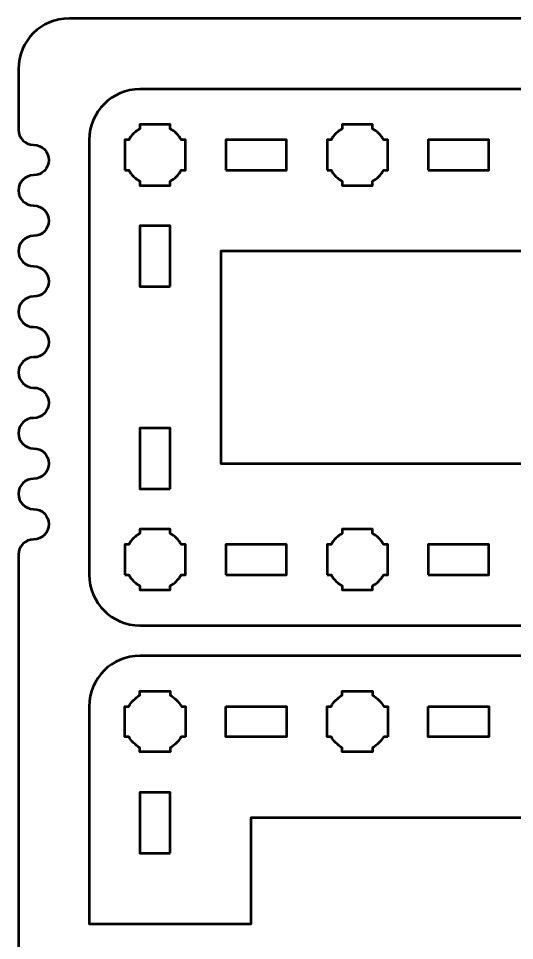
# Model space of a CAD drawing. Header units: centimetres. Extents: x -21 to 0, y -29.7 to 0.
# Drawn here: x -21 to -16.1, y -9.12 to 0 of the extents above; entities that cross this region are included whole.
import ezdxf

# ---------------------------------------------------------------- set-up
doc = ezdxf.new("R2010")
doc.units = ezdxf.units.CM
doc.header["$MEASUREMENT"] = 0
doc.layers.add('Layer 1', color=7, linetype='Continuous')

msp = doc.modelspace()

# ---------------------------------------------------------------- linework, layer by layer
at = {"layer": 'Layer 1', "color": 1, "lineweight": 53}
msp.add_open_spline([(-21.00003, -29.19995), (-21.00003, -29.19995), (-21.00003, -5.29992), (-21.00003, -5.29992), (-21.00003, -5.29992), (-21.00003, -5.21709), (-20.93286, -5.14992), (-20.85003, -5.14992), (-20.85003, -5.14992), (-20.7672, -5.14992), (-20.70003, -5.08275), (-20.70003, -4.99992), (-20.70003, -4.99992), (-20.70003, -4.91709), (-20.7672, -4.84992), (-20.85003, -4.84992), (-20.85003, -4.84992), (-20.93286, -4.84992), (-21.00003, -4.78275), (-21.00003, -4.69992), (-21.00003, -4.69992), (-21.00003, -4.61709), (-20.93286, -4.54992), (-20.85003, -4.54992), (-20.85003, -4.54992), (-20.7672, -4.54992), (-20.70003, -4.48275), (-20.70003, -4.39992), (-20.70003, -4.39992), (-20.70003, -4.31709), (-20.7672, -4.24992), (-20.85003, -4.24992), (-20.85003, -4.24992), (-20.93286, -4.24992), (-21.00003, -4.18275), (-21.00003, -4.09992), (-21.00003, -4.09992), (-21.00003, -4.01709), (-20.93286, -3.94992), (-20.85003, -3.94992), (-20.85003, -3.94992), (-20.7672, -3.94992), (-20.70003, -3.88275), (-20.70003, -3.79992), (-20.70003, -3.79992), (-20.70003, -3.71709), (-20.7672, -3.64992), (-20.85003, -3.64992), (-20.85003, -3.64992), (-20.93286, -3.64992), (-21.00003, -3.58275), (-21.00003, -3.49992), (-21.00003, -3.49992), (-21.00003, -3.41709), (-20.93286, -3.34992), (-20.85003, -3.34992), (-20.85003, -3.34992), (-20.7672, -3.34992), (-20.70003, -3.28275), (-20.70003, -3.19992), (-20.70003, -3.19992), (-20.70003, -3.11709), (-20.7672, -3.04992), (-20.85003, -3.04992), (-20.85003, -3.04992), (-20.93286, -3.04992), (-21.00003, -2.98275), (-21.00003, -2.89992), (-21.00003, -2.89992), (-21.00003, -2.81709), (-20.93286, -2.74992), (-20.85003, -2.74992), (-20.85003, -2.74992), (-20.7672, -2.74992), (-20.70003, -2.68275), (-20.70003, -2.59992), (-20.70003, -2.59992), (-20.70003, -2.51709), (-20.7672, -2.44992), (-20.85003, -2.44992), (-20.85003, -2.44992), (-20.93286, -2.44992), (-21.00003, -2.38275), (-21.00003, -2.29992), (-21.00003, -2.29992), (-21.00003, -2.21709), (-20.93286, -2.14992), (-20.85003, -2.14992), (-20.85003, -2.14992), (-20.7672, -2.14992), (-20.70003, -2.08275), (-20.70003, -1.99992), (-20.70003, -1.99992), (-20.70003, -1.91709), (-20.7672, -1.84992), (-20.85003, -1.84992), (-20.85003, -1.84992), (-20.93286, -1.84992), (-21.00003, -1.78275), (-21.00003, -1.69992), (-21.00003, -1.69992), (-21.00003, -1.61709), (-20.93286, -1.54992), (-20.85003, -1.54992), (-20.85003, -1.54992), (-20.7672, -1.54992), (-20.70003, -1.48275), (-20.70003, -1.39992), (-20.70003, -1.39992), (-20.70003, -1.31709), (-20.7672, -1.24992), (-20.85003, -1.24992), (-20.85003, -1.24992), (-20.93286, -1.24992), (-21.00003, -1.18275), (-21.00003, -1.09992), (-21.00003, -1.09992), (-21.00003, -1.09992), (-21.00003, -0.49992), (-21.00003, -0.49992), (-21.00003, -0.49992), (-21.00003, -0.22295), (-20.77694, 0.00004), (-20.49994, 0.00004), (-20.49994, 0.00004), (-20.49994, 0.00004), (-0.50008, 0.00004), (-0.50008, 0.00004), (-0.50008, 0.00004), (-0.22294, 0.00004), (0.00002, -0.22295), (0.00002, -0.49992), (0.00002, -0.49992), (0.00002, -0.49992), (0.00002, -29.19995), (0.00002, -29.19995), (0.00002, -29.19995), (0.00002, -29.47695), (-0.22294, -29.70004), (-0.50008, -29.70004), (-0.50008, -29.70004), (-0.50008, -29.70004), (-20.49994, -29.70004), (-20.49994, -29.70004), (-20.49994, -29.70004), (-20.77694, -29.70004), (-21.00003, -29.47695), (-21.00003, -29.19995)], degree=3, knots=[0, 0, 0, 0, 0.027027, 0.027027, 0.027027, 0.027027, 0.0540541, 0.0540541, 0.0540541, 0.0540541, 0.0810811, 0.0810811, 0.0810811, 0.0810811, 0.1081081, 0.1081081, 0.1081081, 0.1081081, 0.1351351, 0.1351351, 0.1351351, 0.1351351, 0.1621622, 0.1621622, 0.1621622, 0.1621622, 0.1891892, 0.1891892, 0.1891892, 0.1891892, 0.2162162, 0.2162162, 0.2162162, 0.2162162, 0.2432432, 0.2432432, 0.2432432, 0.2432432, 0.2702703, 0.2702703, 0.2702703, 0.2702703, 0.2972973, 0.2972973, 0.2972973, 0.2972973, 0.3243243, 0.3243243, 0.3243243, 0.3243243, 0.3513514, 0.3513514, 0.3513514, 0.3513514, 0.3783784, 0.3783784, 0.3783784, 0.3783784, 0.4054054, 0.4054054, 0.4054054, 0.4054054, 0.4324324, 0.4324324, 0.4324324, 0.4324324, 0.4594595, 0.4594595, 0.4594595, 0.4594595, 0.4864865, 0.4864865, 0.4864865, 0.4864865, 0.5135135, 0.5135135, 0.5135135, 0.5135135, 0.5405405, 0.5405405, 0.5405405, 0.5405405, 0.5675676, 0.5675676, 0.5675676, 0.5675676, 0.5945946, 0.5945946, 0.5945946, 0.5945946, 0.6216216, 0.6216216, 0.6216216, 0.6216216, 0.6486486, 0.6486486, 0.6486486, 0.6486486, 0.6756757, 0.6756757, 0.6756757, 0.6756757, 0.7027027, 0.7027027, 0.7027027, 0.7027027, 0.7297297, 0.7297297, 0.7297297, 0.7297297, 0.7567568, 0.7567568, 0.7567568, 0.7567568, 0.7837838, 0.7837838, 0.7837838, 0.7837838, 0.8108108, 0.8108108, 0.8108108, 0.8108108, 0.8378378, 0.8378378, 0.8378378, 0.8378378, 0.8648649, 0.8648649, 0.8648649, 0.8648649, 0.8918919, 0.8918919, 0.8918919, 0.8918919, 0.9189189, 0.9189189, 0.9189189, 0.9189189, 0.9459459, 0.9459459, 0.9459459, 0.9459459, 0.972973, 0.972973, 0.972973, 0.972973, 1, 1, 1, 1], dxfattribs=at)
at = {"layer": 'Layer 1', "color": 3, "lineweight": 53}
for points, knots in [([(-11.00006, -5.50001), (-11.00014, -5.77707), (-11.22321, -5.99995), (-11.50016, -5.99995), (-11.50016, -5.99995), (-14.26675, -5.99995), (-17.03337, -5.99995), (-19.79996, -5.99995), (-19.79996, -5.99995), (-20.07696, -5.99995), (-20.30006, -5.77686), (-20.30006, -5.49986), (-20.30006, -5.49986), (-20.30006, -5.49986), (-20.30006, -1.2), (-20.30006, -1.2), (-20.30006, -1.2), (-20.30006, -0.92287), (-20.07696, -0.69991), (-19.79996, -0.69991), (-19.79996, -0.69991), (-17.03337, -0.69991), (-14.26675, -0.69991), (-11.50016, -0.69991), (-11.50016, -0.69991), (-11.22316, -0.69991), (-11.00006, -0.923), (-11.00006, -1.2), (-11.00006, -1.2), (-11.00006, -1.2), (-11.00006, -5.50001), (-11.00006, -5.50001)], [0, 0, 0, 0, 0.125, 0.125, 0.125, 0.125, 0.25, 0.25, 0.25, 0.25, 0.375, 0.375, 0.375, 0.375, 0.5, 0.5, 0.5, 0.5, 0.625, 0.625, 0.625, 0.625, 0.75, 0.75, 0.75, 0.75, 0.875, 0.875, 0.875, 0.875, 1, 1, 1, 1]), ([(-14.60009, -8.95015), (-14.60009, -8.95015), (-14.60009, -7.90007), (-14.60009, -7.90007), (-14.60009, -7.90007), (-14.60009, -7.90007), (-16.65004, -7.90007), (-16.65004, -7.90007), (-16.65004, -7.90007), (-16.65004, -7.90007), (-18.69999, -7.90008), (-18.69999, -7.90008), (-18.69999, -7.90008), (-18.69999, -7.90008), (-18.69999, -8.95015), (-18.69999, -8.95015), (-18.69999, -8.95015), (-19.33724, -8.95015), (-19.72532, -8.95015), (-20.29999, -8.95015), (-20.29999, -8.95015), (-20.29999, -8.95015), (-20.29999, -6.80014), (-20.29999, -6.80014), (-20.29999, -6.80014), (-20.29999, -6.52314), (-20.07689, -6.30005), (-19.79989, -6.30005), (-19.79989, -6.30005), (-19.79989, -6.30005), (-16.65004, -6.30005), (-16.65004, -6.30005), (-16.65004, -6.30005), (-16.65004, -6.30005), (-11.50019, -6.30005), (-11.50019, -6.30005), (-11.50019, -6.30005), (-11.22324, -6.30005), (-11.00017, -6.52293), (-11.00009, -6.79999), (-11.00009, -6.79999), (-11.00009, -6.79999), (-11.00009, -8.95015), (-11.00009, -8.95015), (-11.00009, -8.95015), (-11.00009, -8.95015), (-11.35005, -8.95015), (-11.35005, -8.95015), (-11.35005, -8.95015), (-11.35005, -8.95015), (-11.35005, -8.8), (-11.35005, -8.8), (-11.35005, -8.8), (-11.35005, -8.8), (-11.39024, -8.8), (-11.39024, -8.8), (-11.39024, -8.8), (-11.41658, -8.7545), (-11.45454, -8.71656), (-11.50005, -8.69022), (-11.50005, -8.69022), (-11.50005, -8.69022), (-11.50005, -8.65001), (-11.50005, -8.65001), (-11.50005, -8.65001), (-11.50005, -8.65001), (-11.80005, -8.65001), (-11.80005, -8.65001), (-11.80005, -8.65001), (-11.80005, -8.65001), (-11.80005, -8.69024), (-11.80005, -8.69024), (-11.80005, -8.69024), (-11.84555, -8.71658), (-11.88351, -8.75451), (-11.90985, -8.8), (-11.90985, -8.8), (-11.90985, -8.8), (-11.95004, -8.8), (-11.95004, -8.8), (-11.95004, -8.8), (-11.95004, -8.8), (-11.95004, -8.94852), (-11.95004, -8.94852), (-11.95004, -8.94852), (-11.95004, -8.94852), (-11.95006, -8.95007), (-11.95006, -8.95007), (-11.95006, -8.95007), (-11.95006, -8.95007), (-11.95006, -8.95015), (-11.95006, -8.95015), (-11.95006, -8.95015), (-11.95006, -8.95015), (-12.35014, -8.95015), (-12.35014, -8.95015), (-12.35014, -8.95015), (-12.35014, -8.95015), (-12.35014, -8.79999), (-12.35014, -8.79999), (-12.35014, -8.79999), (-12.35014, -8.79999), (-12.95013, -8.79999), (-12.95013, -8.79999), (-12.95013, -8.79999), (-12.95013, -8.79999), (-12.95013, -8.95015), (-12.95013, -8.95015), (-12.95013, -8.95015), (-13.6242, -8.95015), (-13.78067, -8.95015), (-14.60009, -8.95015)], [0, 0, 0, 0, 0.0357143, 0.0357143, 0.0357143, 0.0357143, 0.0714286, 0.0714286, 0.0714286, 0.0714286, 0.1071429, 0.1071429, 0.1071429, 0.1071429, 0.1428571, 0.1428571, 0.1428571, 0.1428571, 0.1785714, 0.1785714, 0.1785714, 0.1785714, 0.2142857, 0.2142857, 0.2142857, 0.2142857, 0.25, 0.25, 0.25, 0.25, 0.2857143, 0.2857143, 0.2857143, 0.2857143, 0.3214286, 0.3214286, 0.3214286, 0.3214286, 0.3571429, 0.3571429, 0.3571429, 0.3571429, 0.3928571, 0.3928571, 0.3928571, 0.3928571, 0.4285714, 0.4285714, 0.4285714, 0.4285714, 0.4642857, 0.4642857, 0.4642857, 0.4642857, 0.5, 0.5, 0.5, 0.5, 0.5357143, 0.5357143, 0.5357143, 0.5357143, 0.5714286, 0.5714286, 0.5714286, 0.5714286, 0.6071429, 0.6071429, 0.6071429, 0.6071429, 0.6428571, 0.6428571, 0.6428571, 0.6428571, 0.6785714, 0.6785714, 0.6785714, 0.6785714, 0.7142857, 0.7142857, 0.7142857, 0.7142857, 0.75, 0.75, 0.75, 0.75, 0.7857143, 0.7857143, 0.7857143, 0.7857143, 0.8214286, 0.8214286, 0.8214286, 0.8214286, 0.8571429, 0.8571429, 0.8571429, 0.8571429, 0.8928571, 0.8928571, 0.8928571, 0.8928571, 0.9285714, 0.9285714, 0.9285714, 0.9285714, 0.9642857, 0.9642857, 0.9642857, 0.9642857, 1, 1, 1, 1])]:
    msp.add_open_spline(points, degree=3, knots=knots, dxfattribs=at)
at = {"layer": 'Layer 1', "lineweight": 53}
for points, knots in [([(-19.95001, -1.5), (-19.95001, -1.5), (-19.95001, -1.35148), (-19.95001, -1.35148), (-19.95001, -1.35148), (-19.95001, -1.35148), (-19.95003, -1.34993), (-19.95003, -1.34993), (-19.95003, -1.34993), (-19.95003, -1.34993), (-19.95001, -1.34838), (-19.95001, -1.34838), (-19.95001, -1.34838), (-19.95001, -1.34838), (-19.95001, -1.2), (-19.95001, -1.2), (-19.95001, -1.2), (-19.95001, -1.2), (-19.90992, -1.2), (-19.90992, -1.2), (-19.90992, -1.2), (-19.88357, -1.15443), (-19.84557, -1.11645), (-19.80002, -1.09009), (-19.80002, -1.09009), (-19.80002, -1.09009), (-19.80002, -1.05), (-19.80002, -1.05), (-19.80002, -1.05), (-19.80002, -1.05), (-19.65597, -1.05), (-19.65597, -1.05), (-19.65597, -1.05), (-19.65597, -1.05), (-19.65003, -1.04994), (-19.65003, -1.04994), (-19.65003, -1.04994), (-19.65003, -1.04994), (-19.64409, -1.05), (-19.64409, -1.05), (-19.64409, -1.05), (-19.64409, -1.05), (-19.50002, -1.05), (-19.50002, -1.05), (-19.50002, -1.05), (-19.50002, -1.05), (-19.50002, -1.09007), (-19.50002, -1.09007), (-19.50002, -1.09007), (-19.45445, -1.11643), (-19.41646, -1.15442), (-19.39012, -1.2), (-19.39012, -1.2), (-19.39012, -1.2), (-19.35002, -1.2), (-19.35002, -1.2), (-19.35002, -1.2), (-19.35002, -1.2), (-19.35002, -1.5), (-19.35002, -1.5), (-19.35002, -1.5), (-19.35002, -1.5), (-19.39021, -1.5), (-19.39021, -1.5), (-19.39021, -1.5), (-19.41655, -1.5455), (-19.45451, -1.58344), (-19.50002, -1.60978), (-19.50002, -1.60978), (-19.50002, -1.60978), (-19.50002, -1.64999), (-19.50002, -1.64999), (-19.50002, -1.64999), (-19.50002, -1.64999), (-19.80002, -1.64999), (-19.80002, -1.64999), (-19.80002, -1.64999), (-19.80002, -1.64999), (-19.80002, -1.60976), (-19.80002, -1.60976), (-19.80002, -1.60976), (-19.84552, -1.58342), (-19.88348, -1.54549), (-19.90982, -1.5), (-19.90982, -1.5), (-19.90982, -1.5), (-19.95001, -1.5), (-19.95001, -1.5)], [0, 0, 0, 0, 0.0454545, 0.0454545, 0.0454545, 0.0454545, 0.0909091, 0.0909091, 0.0909091, 0.0909091, 0.1363636, 0.1363636, 0.1363636, 0.1363636, 0.1818182, 0.1818182, 0.1818182, 0.1818182, 0.2272727, 0.2272727, 0.2272727, 0.2272727, 0.2727273, 0.2727273, 0.2727273, 0.2727273, 0.3181818, 0.3181818, 0.3181818, 0.3181818, 0.3636364, 0.3636364, 0.3636364, 0.3636364, 0.4090909, 0.4090909, 0.4090909, 0.4090909, 0.4545455, 0.4545455, 0.4545455, 0.4545455, 0.5, 0.5, 0.5, 0.5, 0.5454545, 0.5454545, 0.5454545, 0.5454545, 0.5909091, 0.5909091, 0.5909091, 0.5909091, 0.6363636, 0.6363636, 0.6363636, 0.6363636, 0.6818182, 0.6818182, 0.6818182, 0.6818182, 0.7272727, 0.7272727, 0.7272727, 0.7272727, 0.7727273, 0.7727273, 0.7727273, 0.7727273, 0.8181818, 0.8181818, 0.8181818, 0.8181818, 0.8636364, 0.8636364, 0.8636364, 0.8636364, 0.9090909, 0.9090909, 0.9090909, 0.9090909, 0.9545455, 0.9545455, 0.9545455, 0.9545455, 1, 1, 1, 1]), ([(-17.95001, -1.5), (-17.95001, -1.5), (-17.95001, -1.35148), (-17.95001, -1.35148), (-17.95001, -1.35148), (-17.95001, -1.35148), (-17.95003, -1.34993), (-17.95003, -1.34993), (-17.95003, -1.34993), (-17.95003, -1.34993), (-17.95001, -1.34838), (-17.95001, -1.34838), (-17.95001, -1.34838), (-17.95001, -1.34838), (-17.95001, -1.2), (-17.95001, -1.2), (-17.95001, -1.2), (-17.95001, -1.2), (-17.90992, -1.2), (-17.90992, -1.2), (-17.90992, -1.2), (-17.88357, -1.15443), (-17.84557, -1.11645), (-17.80002, -1.09009), (-17.80002, -1.09009), (-17.80002, -1.09009), (-17.80002, -1.05), (-17.80002, -1.05), (-17.80002, -1.05), (-17.80002, -1.05), (-17.65597, -1.05), (-17.65597, -1.05), (-17.65597, -1.05), (-17.65597, -1.05), (-17.65003, -1.04994), (-17.65003, -1.04994), (-17.65003, -1.04994), (-17.65003, -1.04994), (-17.64409, -1.05), (-17.64409, -1.05), (-17.64409, -1.05), (-17.64409, -1.05), (-17.50002, -1.05), (-17.50002, -1.05), (-17.50002, -1.05), (-17.50002, -1.05), (-17.50002, -1.09007), (-17.50002, -1.09007), (-17.50002, -1.09007), (-17.45445, -1.11643), (-17.41646, -1.15442), (-17.39012, -1.2), (-17.39012, -1.2), (-17.39012, -1.2), (-17.35002, -1.2), (-17.35002, -1.2), (-17.35002, -1.2), (-17.35002, -1.2), (-17.35002, -1.5), (-17.35002, -1.5), (-17.35002, -1.5), (-17.35002, -1.5), (-17.39021, -1.5), (-17.39021, -1.5), (-17.39021, -1.5), (-17.41655, -1.5455), (-17.45451, -1.58344), (-17.50002, -1.60978), (-17.50002, -1.60978), (-17.50002, -1.60978), (-17.50002, -1.64999), (-17.50002, -1.64999), (-17.50002, -1.64999), (-17.50002, -1.64999), (-17.80002, -1.64999), (-17.80002, -1.64999), (-17.80002, -1.64999), (-17.80002, -1.64999), (-17.80002, -1.60976), (-17.80002, -1.60976), (-17.80002, -1.60976), (-17.84552, -1.58342), (-17.88348, -1.54549), (-17.90982, -1.5), (-17.90982, -1.5), (-17.90982, -1.5), (-17.95001, -1.5), (-17.95001, -1.5)], [0, 0, 0, 0, 0.0454545, 0.0454545, 0.0454545, 0.0454545, 0.0909091, 0.0909091, 0.0909091, 0.0909091, 0.1363636, 0.1363636, 0.1363636, 0.1363636, 0.1818182, 0.1818182, 0.1818182, 0.1818182, 0.2272727, 0.2272727, 0.2272727, 0.2272727, 0.2727273, 0.2727273, 0.2727273, 0.2727273, 0.3181818, 0.3181818, 0.3181818, 0.3181818, 0.3636364, 0.3636364, 0.3636364, 0.3636364, 0.4090909, 0.4090909, 0.4090909, 0.4090909, 0.4545455, 0.4545455, 0.4545455, 0.4545455, 0.5, 0.5, 0.5, 0.5, 0.5454545, 0.5454545, 0.5454545, 0.5454545, 0.5909091, 0.5909091, 0.5909091, 0.5909091, 0.6363636, 0.6363636, 0.6363636, 0.6363636, 0.6818182, 0.6818182, 0.6818182, 0.6818182, 0.7272727, 0.7272727, 0.7272727, 0.7272727, 0.7727273, 0.7727273, 0.7727273, 0.7727273, 0.8181818, 0.8181818, 0.8181818, 0.8181818, 0.8636364, 0.8636364, 0.8636364, 0.8636364, 0.9090909, 0.9090909, 0.9090909, 0.9090909, 0.9545455, 0.9545455, 0.9545455, 0.9545455, 1, 1, 1, 1]), ([(-18.95001, -1.5), (-18.95001, -1.5), (-18.95001, -1.2), (-18.95001, -1.2), (-18.95001, -1.2), (-18.95001, -1.2), (-18.35002, -1.2), (-18.35002, -1.2), (-18.35002, -1.2), (-18.35002, -1.2), (-18.35002, -1.5), (-18.35002, -1.5), (-18.35002, -1.5), (-18.35002, -1.5), (-18.95001, -1.5), (-18.95001, -1.5)], [0, 0, 0, 0, 0.25, 0.25, 0.25, 0.25, 0.5, 0.5, 0.5, 0.5, 0.75, 0.75, 0.75, 0.75, 1, 1, 1, 1]), ([(-16.95001, -1.5), (-16.95001, -1.5), (-16.95001, -1.2), (-16.95001, -1.2), (-16.95001, -1.2), (-16.95001, -1.2), (-16.35002, -1.2), (-16.35002, -1.2), (-16.35002, -1.2), (-16.35002, -1.2), (-16.35002, -1.5), (-16.35002, -1.5), (-16.35002, -1.5), (-16.35002, -1.5), (-16.95001, -1.5), (-16.95001, -1.5)], [0, 0, 0, 0, 0.25, 0.25, 0.25, 0.25, 0.5, 0.5, 0.5, 0.5, 0.75, 0.75, 0.75, 0.75, 1, 1, 1, 1]), ([(-19.50011, -2.65), (-19.50011, -2.65), (-19.80012, -2.65), (-19.80012, -2.65), (-19.80012, -2.65), (-19.80012, -2.65), (-19.80012, -2.05001), (-19.80012, -2.05001), (-19.80012, -2.05001), (-19.80012, -2.05001), (-19.50011, -2.05001), (-19.50011, -2.05001), (-19.50011, -2.05001), (-19.50011, -2.05001), (-19.50011, -2.65), (-19.50011, -2.65)], [0, 0, 0, 0, 0.25, 0.25, 0.25, 0.25, 0.5, 0.5, 0.5, 0.5, 0.75, 0.75, 0.75, 0.75, 1, 1, 1, 1]), ([(-14.30006, -2.29994), (-14.30006, -3.5501), (-14.30006, -3.14974), (-14.30006, -4.39993), (-14.30006, -4.39993), (-16.2171, -4.39992), (-17.06154, -4.39991), (-19.00006, -4.39992), (-19.00006, -4.39992), (-19.00006, -3.52275), (-19.00006, -3.17711), (-19.00006, -2.29993), (-19.00006, -2.29993), (-17.09858, -2.29993), (-16.18989, -2.29994), (-14.30006, -2.29994)], [0, 0, 0, 0, 0.25, 0.25, 0.25, 0.25, 0.5, 0.5, 0.5, 0.5, 0.75, 0.75, 0.75, 0.75, 1, 1, 1, 1]), ([(-19.50011, -4.65), (-19.50011, -4.65), (-19.80012, -4.65), (-19.80012, -4.65), (-19.80012, -4.65), (-19.80012, -4.65), (-19.80012, -4.05001), (-19.80012, -4.05001), (-19.80012, -4.05001), (-19.80012, -4.05001), (-19.50011, -4.05001), (-19.50011, -4.05001), (-19.50011, -4.05001), (-19.50011, -4.05001), (-19.50011, -4.65), (-19.50011, -4.65)], [0, 0, 0, 0, 0.25, 0.25, 0.25, 0.25, 0.5, 0.5, 0.5, 0.5, 0.75, 0.75, 0.75, 0.75, 1, 1, 1, 1]), ([(-19.95001, -5.5), (-19.95001, -5.5), (-19.95001, -5.35148), (-19.95001, -5.35148), (-19.95001, -5.35148), (-19.95001, -5.35148), (-19.95003, -5.34993), (-19.95003, -5.34993), (-19.95003, -5.34993), (-19.95003, -5.34993), (-19.95001, -5.34838), (-19.95001, -5.34838), (-19.95001, -5.34838), (-19.95001, -5.34838), (-19.95001, -5.2), (-19.95001, -5.2), (-19.95001, -5.2), (-19.95001, -5.2), (-19.90992, -5.2), (-19.90992, -5.2), (-19.90992, -5.2), (-19.88357, -5.15443), (-19.84557, -5.11645), (-19.80002, -5.09009), (-19.80002, -5.09009), (-19.80002, -5.09009), (-19.80002, -5.05), (-19.80002, -5.05), (-19.80002, -5.05), (-19.80002, -5.05), (-19.65597, -5.05), (-19.65597, -5.05), (-19.65597, -5.05), (-19.65597, -5.05), (-19.65003, -5.04994), (-19.65003, -5.04994), (-19.65003, -5.04994), (-19.65003, -5.04994), (-19.64409, -5.05), (-19.64409, -5.05), (-19.64409, -5.05), (-19.64409, -5.05), (-19.50002, -5.05), (-19.50002, -5.05), (-19.50002, -5.05), (-19.50002, -5.05), (-19.50002, -5.09007), (-19.50002, -5.09007), (-19.50002, -5.09007), (-19.45445, -5.11643), (-19.41646, -5.15442), (-19.39012, -5.2), (-19.39012, -5.2), (-19.39012, -5.2), (-19.35002, -5.2), (-19.35002, -5.2), (-19.35002, -5.2), (-19.35002, -5.2), (-19.35002, -5.5), (-19.35002, -5.5), (-19.35002, -5.5), (-19.35002, -5.5), (-19.39021, -5.5), (-19.39021, -5.5), (-19.39021, -5.5), (-19.41655, -5.5455), (-19.45451, -5.58344), (-19.50002, -5.60978), (-19.50002, -5.60978), (-19.50002, -5.60978), (-19.50002, -5.64999), (-19.50002, -5.64999), (-19.50002, -5.64999), (-19.50002, -5.64999), (-19.80002, -5.64999), (-19.80002, -5.64999), (-19.80002, -5.64999), (-19.80002, -5.64999), (-19.80002, -5.60976), (-19.80002, -5.60976), (-19.80002, -5.60976), (-19.84552, -5.58342), (-19.88348, -5.54549), (-19.90982, -5.5), (-19.90982, -5.5), (-19.90982, -5.5), (-19.95001, -5.5), (-19.95001, -5.5)], [0, 0, 0, 0, 0.0454545, 0.0454545, 0.0454545, 0.0454545, 0.0909091, 0.0909091, 0.0909091, 0.0909091, 0.1363636, 0.1363636, 0.1363636, 0.1363636, 0.1818182, 0.1818182, 0.1818182, 0.1818182, 0.2272727, 0.2272727, 0.2272727, 0.2272727, 0.2727273, 0.2727273, 0.2727273, 0.2727273, 0.3181818, 0.3181818, 0.3181818, 0.3181818, 0.3636364, 0.3636364, 0.3636364, 0.3636364, 0.4090909, 0.4090909, 0.4090909, 0.4090909, 0.4545455, 0.4545455, 0.4545455, 0.4545455, 0.5, 0.5, 0.5, 0.5, 0.5454545, 0.5454545, 0.5454545, 0.5454545, 0.5909091, 0.5909091, 0.5909091, 0.5909091, 0.6363636, 0.6363636, 0.6363636, 0.6363636, 0.6818182, 0.6818182, 0.6818182, 0.6818182, 0.7272727, 0.7272727, 0.7272727, 0.7272727, 0.7727273, 0.7727273, 0.7727273, 0.7727273, 0.8181818, 0.8181818, 0.8181818, 0.8181818, 0.8636364, 0.8636364, 0.8636364, 0.8636364, 0.9090909, 0.9090909, 0.9090909, 0.9090909, 0.9545455, 0.9545455, 0.9545455, 0.9545455, 1, 1, 1, 1]), ([(-17.95001, -5.5), (-17.95001, -5.5), (-17.95001, -5.35148), (-17.95001, -5.35148), (-17.95001, -5.35148), (-17.95001, -5.35148), (-17.95003, -5.34993), (-17.95003, -5.34993), (-17.95003, -5.34993), (-17.95003, -5.34993), (-17.95001, -5.34838), (-17.95001, -5.34838), (-17.95001, -5.34838), (-17.95001, -5.34838), (-17.95001, -5.2), (-17.95001, -5.2), (-17.95001, -5.2), (-17.95001, -5.2), (-17.90992, -5.2), (-17.90992, -5.2), (-17.90992, -5.2), (-17.88357, -5.15443), (-17.84557, -5.11645), (-17.80002, -5.09009), (-17.80002, -5.09009), (-17.80002, -5.09009), (-17.80002, -5.05), (-17.80002, -5.05), (-17.80002, -5.05), (-17.80002, -5.05), (-17.65597, -5.05), (-17.65597, -5.05), (-17.65597, -5.05), (-17.65597, -5.05), (-17.65003, -5.04994), (-17.65003, -5.04994), (-17.65003, -5.04994), (-17.65003, -5.04994), (-17.64409, -5.05), (-17.64409, -5.05), (-17.64409, -5.05), (-17.64409, -5.05), (-17.50002, -5.05), (-17.50002, -5.05), (-17.50002, -5.05), (-17.50002, -5.05), (-17.50002, -5.09007), (-17.50002, -5.09007), (-17.50002, -5.09007), (-17.45445, -5.11643), (-17.41646, -5.15442), (-17.39012, -5.2), (-17.39012, -5.2), (-17.39012, -5.2), (-17.35002, -5.2), (-17.35002, -5.2), (-17.35002, -5.2), (-17.35002, -5.2), (-17.35002, -5.5), (-17.35002, -5.5), (-17.35002, -5.5), (-17.35002, -5.5), (-17.39021, -5.5), (-17.39021, -5.5), (-17.39021, -5.5), (-17.41655, -5.5455), (-17.45451, -5.58344), (-17.50002, -5.60978), (-17.50002, -5.60978), (-17.50002, -5.60978), (-17.50002, -5.64999), (-17.50002, -5.64999), (-17.50002, -5.64999), (-17.50002, -5.64999), (-17.80002, -5.64999), (-17.80002, -5.64999), (-17.80002, -5.64999), (-17.80002, -5.64999), (-17.80002, -5.60976), (-17.80002, -5.60976), (-17.80002, -5.60976), (-17.84552, -5.58342), (-17.88348, -5.54549), (-17.90982, -5.5), (-17.90982, -5.5), (-17.90982, -5.5), (-17.95001, -5.5), (-17.95001, -5.5)], [0, 0, 0, 0, 0.0454545, 0.0454545, 0.0454545, 0.0454545, 0.0909091, 0.0909091, 0.0909091, 0.0909091, 0.1363636, 0.1363636, 0.1363636, 0.1363636, 0.1818182, 0.1818182, 0.1818182, 0.1818182, 0.2272727, 0.2272727, 0.2272727, 0.2272727, 0.2727273, 0.2727273, 0.2727273, 0.2727273, 0.3181818, 0.3181818, 0.3181818, 0.3181818, 0.3636364, 0.3636364, 0.3636364, 0.3636364, 0.4090909, 0.4090909, 0.4090909, 0.4090909, 0.4545455, 0.4545455, 0.4545455, 0.4545455, 0.5, 0.5, 0.5, 0.5, 0.5454545, 0.5454545, 0.5454545, 0.5454545, 0.5909091, 0.5909091, 0.5909091, 0.5909091, 0.6363636, 0.6363636, 0.6363636, 0.6363636, 0.6818182, 0.6818182, 0.6818182, 0.6818182, 0.7272727, 0.7272727, 0.7272727, 0.7272727, 0.7727273, 0.7727273, 0.7727273, 0.7727273, 0.8181818, 0.8181818, 0.8181818, 0.8181818, 0.8636364, 0.8636364, 0.8636364, 0.8636364, 0.9090909, 0.9090909, 0.9090909, 0.9090909, 0.9545455, 0.9545455, 0.9545455, 0.9545455, 1, 1, 1, 1]), ([(-18.95001, -5.49986), (-18.95001, -5.49986), (-18.95001, -5.19985), (-18.95001, -5.19985), (-18.95001, -5.19985), (-18.95001, -5.19985), (-18.35002, -5.19985), (-18.35002, -5.19985), (-18.35002, -5.19985), (-18.35002, -5.19985), (-18.35002, -5.49986), (-18.35002, -5.49986), (-18.35002, -5.49986), (-18.35002, -5.49986), (-18.95001, -5.49986), (-18.95001, -5.49986)], [0, 0, 0, 0, 0.25, 0.25, 0.25, 0.25, 0.5, 0.5, 0.5, 0.5, 0.75, 0.75, 0.75, 0.75, 1, 1, 1, 1]), ([(-16.95001, -5.5), (-16.95001, -5.5), (-16.95001, -5.2), (-16.95001, -5.2), (-16.95001, -5.2), (-16.95001, -5.2), (-16.35002, -5.2), (-16.35002, -5.2), (-16.35002, -5.2), (-16.35002, -5.2), (-16.35002, -5.5), (-16.35002, -5.5), (-16.35002, -5.5), (-16.35002, -5.5), (-16.95001, -5.5), (-16.95001, -5.5)], [0, 0, 0, 0, 0.25, 0.25, 0.25, 0.25, 0.5, 0.5, 0.5, 0.5, 0.75, 0.75, 0.75, 0.75, 1, 1, 1, 1]), ([(-19.35004, -7.10014), (-19.35004, -7.10014), (-19.35004, -6.95162), (-19.35004, -6.95162), (-19.35004, -6.95162), (-19.35004, -6.95162), (-19.35002, -6.95007), (-19.35002, -6.95007), (-19.35002, -6.95007), (-19.35002, -6.95007), (-19.35004, -6.94852), (-19.35004, -6.94852), (-19.35004, -6.94852), (-19.35004, -6.94852), (-19.35004, -6.80014), (-19.35004, -6.80014), (-19.35004, -6.80014), (-19.35004, -6.80014), (-19.39013, -6.80014), (-19.39013, -6.80014), (-19.39013, -6.80014), (-19.41648, -6.75457), (-19.45448, -6.71659), (-19.50003, -6.69023), (-19.50003, -6.69023), (-19.50003, -6.69023), (-19.50003, -6.65014), (-19.50003, -6.65014), (-19.50003, -6.65014), (-19.50003, -6.65014), (-19.64408, -6.65014), (-19.64408, -6.65014), (-19.64408, -6.65014), (-19.64408, -6.65014), (-19.65002, -6.65008), (-19.65002, -6.65008), (-19.65002, -6.65008), (-19.65002, -6.65008), (-19.65596, -6.65014), (-19.65596, -6.65014), (-19.65596, -6.65014), (-19.65596, -6.65014), (-19.80003, -6.65014), (-19.80003, -6.65014), (-19.80003, -6.65014), (-19.80003, -6.65014), (-19.80003, -6.69021), (-19.80003, -6.69021), (-19.80003, -6.69021), (-19.8456, -6.71657), (-19.88359, -6.75456), (-19.90993, -6.80014), (-19.90993, -6.80014), (-19.90993, -6.80014), (-19.95003, -6.80014), (-19.95003, -6.80014), (-19.95003, -6.80014), (-19.95003, -6.80014), (-19.95003, -7.10014), (-19.95003, -7.10014), (-19.95003, -7.10014), (-19.95003, -7.10014), (-19.90984, -7.10014), (-19.90984, -7.10014), (-19.90984, -7.10014), (-19.8835, -7.14564), (-19.84554, -7.18358), (-19.80003, -7.20992), (-19.80003, -7.20992), (-19.80003, -7.20992), (-19.80003, -7.25013), (-19.80003, -7.25013), (-19.80003, -7.25013), (-19.80003, -7.25013), (-19.50003, -7.25013), (-19.50003, -7.25013), (-19.50003, -7.25013), (-19.50003, -7.25013), (-19.50003, -7.2099), (-19.50003, -7.2099), (-19.50003, -7.2099), (-19.45453, -7.18356), (-19.41657, -7.14563), (-19.39023, -7.10014), (-19.39023, -7.10014), (-19.39023, -7.10014), (-19.35004, -7.10014), (-19.35004, -7.10014)], [0, 0, 0, 0, 0.0454545, 0.0454545, 0.0454545, 0.0454545, 0.0909091, 0.0909091, 0.0909091, 0.0909091, 0.1363636, 0.1363636, 0.1363636, 0.1363636, 0.1818182, 0.1818182, 0.1818182, 0.1818182, 0.2272727, 0.2272727, 0.2272727, 0.2272727, 0.2727273, 0.2727273, 0.2727273, 0.2727273, 0.3181818, 0.3181818, 0.3181818, 0.3181818, 0.3636364, 0.3636364, 0.3636364, 0.3636364, 0.4090909, 0.4090909, 0.4090909, 0.4090909, 0.4545455, 0.4545455, 0.4545455, 0.4545455, 0.5, 0.5, 0.5, 0.5, 0.5454545, 0.5454545, 0.5454545, 0.5454545, 0.5909091, 0.5909091, 0.5909091, 0.5909091, 0.6363636, 0.6363636, 0.6363636, 0.6363636, 0.6818182, 0.6818182, 0.6818182, 0.6818182, 0.7272727, 0.7272727, 0.7272727, 0.7272727, 0.7727273, 0.7727273, 0.7727273, 0.7727273, 0.8181818, 0.8181818, 0.8181818, 0.8181818, 0.8636364, 0.8636364, 0.8636364, 0.8636364, 0.9090909, 0.9090909, 0.9090909, 0.9090909, 0.9545455, 0.9545455, 0.9545455, 0.9545455, 1, 1, 1, 1]), ([(-17.35004, -7.10014), (-17.35004, -7.10014), (-17.35004, -6.95162), (-17.35004, -6.95162), (-17.35004, -6.95162), (-17.35004, -6.95162), (-17.35002, -6.95007), (-17.35002, -6.95007), (-17.35002, -6.95007), (-17.35002, -6.95007), (-17.35004, -6.94852), (-17.35004, -6.94852), (-17.35004, -6.94852), (-17.35004, -6.94852), (-17.35004, -6.80014), (-17.35004, -6.80014), (-17.35004, -6.80014), (-17.35004, -6.80014), (-17.39013, -6.80014), (-17.39013, -6.80014), (-17.39013, -6.80014), (-17.41648, -6.75457), (-17.45448, -6.71659), (-17.50003, -6.69023), (-17.50003, -6.69023), (-17.50003, -6.69023), (-17.50003, -6.65014), (-17.50003, -6.65014), (-17.50003, -6.65014), (-17.50003, -6.65014), (-17.64408, -6.65014), (-17.64408, -6.65014), (-17.64408, -6.65014), (-17.64408, -6.65014), (-17.65002, -6.65008), (-17.65002, -6.65008), (-17.65002, -6.65008), (-17.65002, -6.65008), (-17.65596, -6.65014), (-17.65596, -6.65014), (-17.65596, -6.65014), (-17.65596, -6.65014), (-17.80003, -6.65014), (-17.80003, -6.65014), (-17.80003, -6.65014), (-17.80003, -6.65014), (-17.80003, -6.69021), (-17.80003, -6.69021), (-17.80003, -6.69021), (-17.8456, -6.71657), (-17.88359, -6.75456), (-17.90993, -6.80014), (-17.90993, -6.80014), (-17.90993, -6.80014), (-17.95003, -6.80014), (-17.95003, -6.80014), (-17.95003, -6.80014), (-17.95003, -6.80014), (-17.95003, -7.10014), (-17.95003, -7.10014), (-17.95003, -7.10014), (-17.95003, -7.10014), (-17.90984, -7.10014), (-17.90984, -7.10014), (-17.90984, -7.10014), (-17.8835, -7.14564), (-17.84554, -7.18358), (-17.80003, -7.20992), (-17.80003, -7.20992), (-17.80003, -7.20992), (-17.80003, -7.25013), (-17.80003, -7.25013), (-17.80003, -7.25013), (-17.80003, -7.25013), (-17.50003, -7.25013), (-17.50003, -7.25013), (-17.50003, -7.25013), (-17.50003, -7.25013), (-17.50003, -7.2099), (-17.50003, -7.2099), (-17.50003, -7.2099), (-17.45453, -7.18356), (-17.41657, -7.14563), (-17.39023, -7.10014), (-17.39023, -7.10014), (-17.39023, -7.10014), (-17.35004, -7.10014), (-17.35004, -7.10014)], [0, 0, 0, 0, 0.0454545, 0.0454545, 0.0454545, 0.0454545, 0.0909091, 0.0909091, 0.0909091, 0.0909091, 0.1363636, 0.1363636, 0.1363636, 0.1363636, 0.1818182, 0.1818182, 0.1818182, 0.1818182, 0.2272727, 0.2272727, 0.2272727, 0.2272727, 0.2727273, 0.2727273, 0.2727273, 0.2727273, 0.3181818, 0.3181818, 0.3181818, 0.3181818, 0.3636364, 0.3636364, 0.3636364, 0.3636364, 0.4090909, 0.4090909, 0.4090909, 0.4090909, 0.4545455, 0.4545455, 0.4545455, 0.4545455, 0.5, 0.5, 0.5, 0.5, 0.5454545, 0.5454545, 0.5454545, 0.5454545, 0.5909091, 0.5909091, 0.5909091, 0.5909091, 0.6363636, 0.6363636, 0.6363636, 0.6363636, 0.6818182, 0.6818182, 0.6818182, 0.6818182, 0.7272727, 0.7272727, 0.7272727, 0.7272727, 0.7727273, 0.7727273, 0.7727273, 0.7727273, 0.8181818, 0.8181818, 0.8181818, 0.8181818, 0.8636364, 0.8636364, 0.8636364, 0.8636364, 0.9090909, 0.9090909, 0.9090909, 0.9090909, 0.9545455, 0.9545455, 0.9545455, 0.9545455, 1, 1, 1, 1]), ([(-18.94994, -6.80014), (-18.94994, -6.80014), (-18.94994, -7.10015), (-18.94994, -7.10015), (-18.94994, -7.10015), (-18.94994, -7.10015), (-18.34995, -7.10015), (-18.34995, -7.10015), (-18.34995, -7.10015), (-18.34995, -7.10015), (-18.34995, -6.80014), (-18.34995, -6.80014), (-18.34995, -6.80014), (-18.34995, -6.80014), (-18.94994, -6.80014), (-18.94994, -6.80014)], [0, 0, 0, 0, 0.25, 0.25, 0.25, 0.25, 0.5, 0.5, 0.5, 0.5, 0.75, 0.75, 0.75, 0.75, 1, 1, 1, 1]), ([(-16.94994, -6.80014), (-16.94994, -6.80014), (-16.94994, -7.10015), (-16.94994, -7.10015), (-16.94994, -7.10015), (-16.94994, -7.10015), (-16.34995, -7.10015), (-16.34995, -7.10015), (-16.34995, -7.10015), (-16.34995, -7.10015), (-16.34995, -6.80014), (-16.34995, -6.80014), (-16.34995, -6.80014), (-16.34995, -6.80014), (-16.94994, -6.80014), (-16.94994, -6.80014)], [0, 0, 0, 0, 0.25, 0.25, 0.25, 0.25, 0.5, 0.5, 0.5, 0.5, 0.75, 0.75, 0.75, 0.75, 1, 1, 1, 1]), ([(-19.50006, -8.25014), (-19.50006, -8.25014), (-19.80007, -8.25014), (-19.80007, -8.25014), (-19.80007, -8.25014), (-19.80007, -8.25014), (-19.80007, -7.65015), (-19.80007, -7.65015), (-19.80007, -7.65015), (-19.80007, -7.65015), (-19.50006, -7.65015), (-19.50006, -7.65015), (-19.50006, -7.65015), (-19.50006, -7.65015), (-19.50006, -8.25014), (-19.50006, -8.25014)], [0, 0, 0, 0, 0.25, 0.25, 0.25, 0.25, 0.5, 0.5, 0.5, 0.5, 0.75, 0.75, 0.75, 0.75, 1, 1, 1, 1])]:
    msp.add_open_spline(points, degree=3, knots=knots, dxfattribs=at)

doc.saveas('drawing.dxf')
